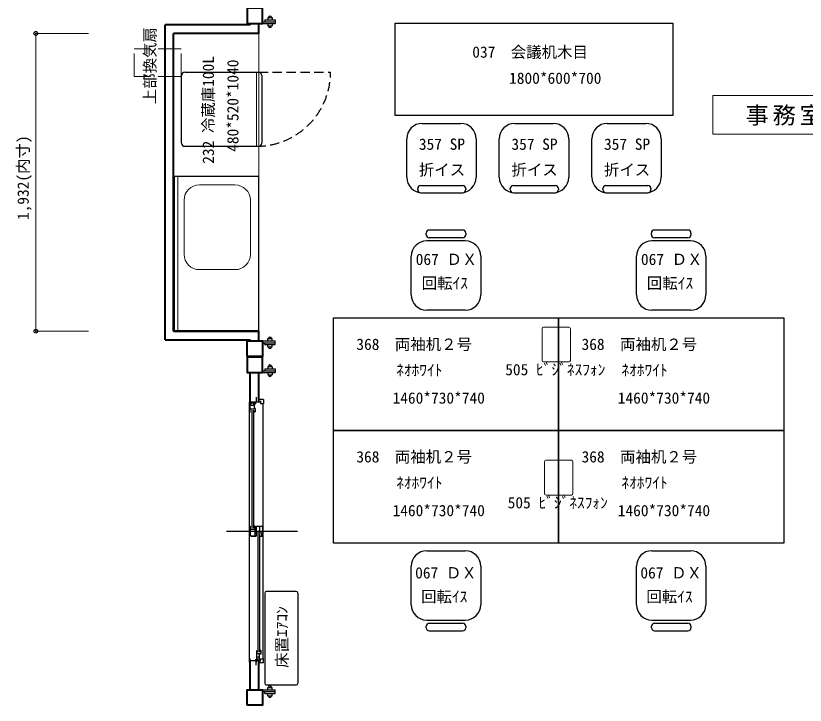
# Model space of a CAD drawing. Units: millimetres, scale not verified. Extents: x -9739 to 9926, y -7024 to 6958.
# Drawn here: x 476 to 5594, y -3265 to 1207 of the extents above; entities that cross this region are included whole.
import ezdxf
from ezdxf.enums import TextEntityAlignment as Align

# ---------------------------------------------------------------- set-up
doc = ezdxf.new("R2010")
doc.units = ezdxf.units.MM
doc.header["$LTSCALE"] = 50
doc.header["$PDMODE"] = 32
doc.header["$PDSIZE"] = 25
doc.linetypes.add('DASHED1', pattern=[1.8, 1.2, -0.6])
doc.linetypes.add('DASHED3', pattern=[4, 3, -1])
for name, color, linetype, lineweight in [('0-1', 7, 'Continuous', 25), ('0-3', 7, 'Continuous', 25), ('0-4', 7, 'Continuous', 25), ('0-A', 7, 'Continuous', 18)]:
    doc.layers.add(name, color=color, linetype=linetype, lineweight=lineweight)
doc.styles.add('ＭＳ ゴシック', font='')
doc.styles.get('ＭＳ ゴシック').set_extended_font_data('MS Gothic')

msp = doc.modelspace()

# ---------------------------------------------------------------- linework, layer by layer
at = {"layer": '0-1'}
for p, q in [((2091.47, 1179.7), (2156.47, 1179.7)), ((2091.47, 1179.7), (2091.47, 1167.7)), ((2109.97, 1194.7), (2137.97, 1194.7)), ((2109.97, 1194.7), (2109.97, 1179.7)), ((2137.97, 1194.7), (2137.97, 1179.7)), ((2156.47, 1179.7), (2156.47, 1155.7)), ((2076.47, 1167.7), (2156.47, 1167.7)), ((2076.47, 1155.7), (2156.47, 1155.7)), ((2109.97, 1155.7), (2109.97, 1140.7)), ((2109.97, 1140.7), (2137.97, 1140.7)), ((2137.97, 1155.7), (2137.97, 1140.7)), ((1501.73, 165.02), (1501.73, -834.98)), ((2051.73, 165.02), (1501.73, 165.02)), ((2076.47, -902.3), (2156.47, -902.3)), ((2076.47, -914.3), (2156.47, -914.3)), ((2091.47, -926.3), (2091.47, -914.3)), ((2109.97, -887.3), (2137.97, -887.3)), ((2109.97, -902.3), (2109.97, -887.3)), ((2137.97, -902.3), (2137.97, -887.3)), ((2156.47, -926.3), (2156.47, -902.3)), ((2091.47, -926.3), (2156.47, -926.3)), ((2109.97, -941.3), (2109.97, -926.3)), ((2109.97, -941.3), (2137.97, -941.3)), ((2137.97, -941.3), (2137.97, -926.3)), ((2109.97, -1068.3), (2137.97, -1068.3)), ((2109.97, -1068.3), (2109.97, -1083.3)), ((2137.97, -1068.3), (2137.97, -1083.3)), ((2076.47, -1095.3), (2156.47, -1095.3)), ((2076.47, -1107.3), (2156.47, -1107.3)), ((2091.47, -1083.3), (2156.47, -1083.3)), ((2091.47, -1083.3), (2091.47, -1095.3)), ((2109.97, -1107.3), (2109.97, -1122.3)), ((2109.97, -1122.3), (2137.97, -1122.3)), ((2137.97, -1107.3), (2137.97, -1122.3)), ((2156.47, -1083.3), (2156.47, -1107.3)), ((2034.72, -1266.3), (2034.72, -1297.3)), ((1988.72, -1300.8), (1992.22, -1297.3)), ((1988.72, -1300.8), (1988.72, -2971.8)), ((1995.97, -1297.3), (1995.97, -1307.3)), ((1995.97, -1307.3), (1997.47, -1307.3)), ((2000.47, -1307.36), (1996.47, -1318.29)), ((1996.47, -1363.3), (1996.47, -1318.29)), ((1996.47, -1320), (2021.97, -1320)), ((2000.47, -1307.36), (2000.47, -1300.3)), ((2000.47, -1300.3), (2003.47, -1300.3)), ((2000.47, -1307.3), (2003.47, -1307.3)), ((2003.47, -1300.3), (2003.47, -1302.3)), ((2003.47, -1305.3), (2003.47, -1307.3)), ((2007.97, -1305.28), (2007.97, -1297.3)), ((2008.47, -1310.3), (2007.97, -1305.31)), ((2017.77, -1303.3), (2017.77, -1320)), ((2017.77, -1303.3), (2021.97, -1303.3)), ((2021.97, -1303.3), (2021.97, -1341.75)), ((2021.97, -1318.3), (2021.97, -1340.8)), ((2025.47, -1297.3), (2025.47, -1309.8)), ((2025.47, -1309.8), (2029.47, -1309.8)), ((2029.47, -1297.3), (2029.47, -1309.8)), ((2034.72, -1291.3), (2037.72, -1291.3)), ((2081.47, -1283.3), (2051.47, -1283.3)), ((2061.72, -1291.3), (2061.72, -1308.3)), ((2061.72, -1308.3), (2076.72, -1308.3)), ((2076.72, -1308.3), (2076.72, -2964.3)), ((2076.72, -1308.3), (2081.47, -1308.3)), ((2081.47, -1283.3), (2081.47, -1308.3)), ((1996.47, -1341.75), (2021.97, -1341.75)), ((1996.47, -1363.3), (1998.47, -1363.3)), ((2005.47, -1351.3), (2005.47, -2115.8)), ((2017.47, -1351.3), (2017.47, -2115.8)), ((2026.97, -1340.8), (2021.97, -1340.8)), ((2025.87, -1363.3), (2024.47, -1363.3)), ((2024.77, -1363.3), (2027.97, -1363.3)), ((1842.05, -2136.3), (2302.06, -2136.3)), ((1996.47, -2103.8), (1996.47, -2168.8)), ((1996.47, -2103.8), (1998.47, -2103.8)), ((2027.97, -2125.6), (1996.47, -2125.6)), ((2025.87, -2103.8), (2024.47, -2103.8)), ((2024.77, -2103.8), (2027.97, -2103.8)), ((2027.97, -2168.8), (2027.97, -2103.8)), ((2035.47, -2103.8), (2076.97, -2103.8)), ((2035.47, -2168.8), (2035.47, -2103.8)), ((2035.47, -2147.8), (2070.67, -2147.8)), ((2055.22, -2103.8), (2055.22, -2147.8)), ((2070.67, -2168.8), (2070.67, -2147.8)), ((2076.97, -2168.8), (2076.97, -2103.8)), ((2033.47, -2168.8), (1996.47, -2168.8)), ((2001.77, -2168.8), (2032.97, -2168.8)), ((2029.87, -2160.8), (2029.87, -2152.5)), ((2035.47, -2152.5), (2029.87, -2152.5)), ((2033.47, -2155.8), (2033.47, -2168.8)), ((2035.47, -2168.8), (2037.47, -2168.8)), ((2044.47, -2156.8), (2044.47, -2921.3)), ((2056.47, -2156.8), (2056.47, -2921.3)), ((2063.47, -2168.8), (2076.97, -2168.8)), ((2035.47, -2909.3), (2035.47, -2972.3)), ((2037.47, -2909.3), (2035.47, -2909.3)), ((2064.87, -2909.3), (2063.47, -2909.3)), ((2063.77, -2909.3), (2066.97, -2909.3)), ((2066.97, -2931.8), (2066.97, -2909.3)), ((2031.57, -2975.3), (2031.57, -2967.3)), ((2035.47, -2930.85), (2056.97, -2930.85)), ((2035.47, -2952.05), (2056.97, -2952.05)), ((2035.47, -2965.3), (2038.47, -2965.3)), ((2038.47, -2967.3), (2038.47, -2965.3)), ((2042.97, -2967.3), (2043.47, -2962.3)), ((2042.97, -2967.3), (2042.97, -2975.3)), ((2052.77, -2969.3), (2052.77, -2952.05)), ((2056.97, -2969.3), (2056.97, -2930.85)), ((2056.97, -2931.8), (2066.97, -2931.8)), ((2061.72, -2981.3), (2061.72, -2964.3)), ((2061.72, -2964.3), (2076.72, -2964.3)), ((2076.72, -2964.3), (2081.47, -2964.3)), ((2081.47, -2989.3), (2081.47, -2964.3)), ((1988.72, -2971.8), (1992.22, -2975.3)), ((1991.72, -2986.6), (1991.72, -2975.3)), ((1991.72, -2975.3), (2061.72, -2975.3)), ((2034.72, -3006.3), (2034.72, -2975.3)), ((2034.72, -2981.3), (2037.72, -2981.3)), ((2035.47, -2972.3), (2038.47, -2972.3)), ((2038.47, -2972.3), (2038.47, -2970.3)), ((2081.47, -2989.3), (2051.47, -2989.3)), ((2052.77, -2969.3), (2056.97, -2969.3)), ((2076.47, -3165.3), (2156.47, -3165.3)), ((2109.97, -3150.3), (2137.97, -3150.3)), ((2109.97, -3165.3), (2109.97, -3150.3)), ((2137.97, -3165.3), (2137.97, -3150.3)), ((2156.47, -3189.3), (2156.47, -3165.3)), ((2076.47, -3177.3), (2156.47, -3177.3)), ((2091.47, -3189.3), (2091.47, -3177.3)), ((2091.47, -3189.3), (2156.47, -3189.3)), ((2109.97, -3204.3), (2109.97, -3189.3)), ((2109.97, -3204.3), (2137.97, -3204.3)), ((2137.97, -3204.3), (2137.97, -3189.3))]:
    msp.add_line(p, q, dxfattribs=at)
at = {"layer": '0-1', "color": 2, "lineweight": 40}
for p, q in [((1443.47, -894.3), (1443.47, 1147.7)), ((1996.47, 1147.7), (1443.47, 1147.7)), ((1996.47, 1147.7), (1996.47, 1155.7)), ((2051.47, 1092.7), (2051.47, 1155.7)), ((1498.47, -839.3), (1498.47, 1092.7)), ((2051.47, 1092.7), (1498.47, 1092.7)), ((1498.47, -839.3), (2051.47, -839.3)), ((2051.47, -902.3), (2051.47, -839.3)), ((1443.47, -894.3), (1996.47, -894.3)), ((1996.47, -902.3), (1996.47, -894.3)), ((1996.47, -1297.3), (1996.47, -1107.3)), ((2051.47, -1297.3), (2051.47, -1107.3)), ((1996.47, -3165.3), (1996.47, -2975.3)), ((2051.47, -3165.3), (2051.47, -2975.3))]:
    msp.add_line(p, q, dxfattribs=at)
at = {"layer": '0-1', "color": 4, "lineweight": 18}
for p, q in [((605.7, 1092.7), (946.47, 1092.7)), ((605.7, -839.3), (605.7, 1092.7)), ((2051.47, -839.3), (2051.47, 1092.7)), ((1526.73, 165.02), (1526.73, -834.98)), ((1896.73, 110.02), (1666.73, 110.02)), ((1566.73, -339.98), (1566.73, 10.02)), ((1996.73, 10.02), (1996.73, -339.98)), ((1896.73, -439.98), (1666.73, -439.98)), ((605.7, -839.3), (946.47, -839.3))]:
    msp.add_line(p, q, dxfattribs=at)
at = {"layer": '0-1', "color": 4, "linetype": 'DASHED3', "lineweight": 18}
for p, q in [((1243.47, 812.7), (1243.47, 992.7)), ((1548.47, 812.7), (1243.47, 812.7))]:
    msp.add_line(p, q, dxfattribs=at)
at = {"layer": '0-1', "color": 2, "lineweight": 40}
for points in [[(1976.47, 1255.7), (1976.47, 1155.7), (2076.47, 1155.7), (2076.47, 1255.7)], [(1976.47, -1002.3), (1976.47, -902.3), (2076.47, -902.3), (2076.47, -1002.3)], [(1976.47, -1007.3), (1976.47, -1107.3), (2076.47, -1107.3), (2076.47, -1007.3)], [(1976.47, -3265.3), (1976.47, -3165.3), (2076.47, -3165.3), (2076.47, -3265.3)]]:
    msp.add_lwpolyline(points, close=True, dxfattribs=at)
at = {"layer": '0-1', "color": 4, "linetype": 'DASHED3', "lineweight": 18}
msp.add_lwpolyline([(1548.47, 812.7), (1548.47, 992.7), (1243.47, 992.7)], dxfattribs=at)
at = {"layer": '0-1'}
for points in [[(1501.73, -834.98), (2051.73, -834.98), (2051.73, 165.02)], [(1991.72, -1286), (1991.72, -1297.3), (2061.72, -1297.3)], [(2022.47, -1340.8), (2027.97, -1340.8), (2027.97, -1363.3)], [(1995.97, -2975.3), (1995.97, -2965.3), (1997.47, -2965.3)]]:
    msp.add_lwpolyline(points, dxfattribs=at)
for centre, radius, start, end in [((2123.97, 1194.7), 10, 0, 180), ((2123.97, 1140.7), 10, 180, 0), ((2123.97, -887.3), 10, 0, 180), ((2123.97, -941.3), 10, 179.99998, 359.99998), ((2123.97, -1068.3), 10, 0, 180), ((2123.97, -1122.3), 10, 180, 0), ((2008.27, -1305.28), 0.3, 180, 185.71059), ((2123.97, -3150.3), 10, 0, 180), ((2123.97, -3204.3), 10, 179.99998, 359.99998)]:
    msp.add_arc(centre, radius, start, end, dxfattribs=at)
at = {"layer": '0-1', "color": 4, "lineweight": 18}
for centre, start, end in [((1666.73, 10.02), 90, 180), ((1896.73, 10.02), 0, 90), ((1666.73, -339.98), 180, 270), ((1896.73, -339.98), 270, 0)]:
    msp.add_arc(centre, 100, start, end, dxfattribs=at)
at = {"layer": '0-1', "color": 4}
for p in [(605.7, 1092.7), (605.7, -839.3)]:
    msp.add_point(p, dxfattribs=at)
at = {"layer": '0-3'}
for p, q in [((2089.7, -2537.77), (2089.7, -3122.77)), ((2294.7, -2527.77), (2099.7, -2527.77)), ((2304.7, -2537.77), (2304.7, -3122.77)), ((2099.7, -3132.77), (2294.7, -3132.77))]:
    msp.add_line(p, q, dxfattribs=at)
for centre, start, end in [((2099.7, -2537.77), 90, 180), ((2294.7, -2537.77), 0, 90), ((2099.7, -3122.77), 180, 270), ((2294.7, -3122.77), 270, 0)]:
    msp.add_arc(centre, 10, start, end, dxfattribs=at)
at = {"layer": '0-4'}
for p, q in [((1551.3, 380.42), (1551.3, 820.42)), ((1571.3, 840.42), (2051.3, 840.42)), ((2071.3, 820.42), (2071.3, 380.42)), ((3110.61, 508.9), (3360.61, 508.9)), ((3710.61, 508.9), (3960.61, 508.9)), ((4310.61, 508.9), (4560.61, 508.9)), ((1571.3, 360.42), (2051.3, 360.42)), ((3010.61, 158.9), (3010.61, 408.9)), ((3460.61, 408.9), (3460.61, 158.9)), ((3610.6, 158.9), (3610.6, 408.9)), ((4060.61, 408.9), (4060.61, 158.9)), ((4210.6, 158.9), (4210.6, 408.9)), ((4660.6, 408.9), (4660.6, 158.9)), ((3101.58, 105.47), (3373.85, 105.47)), ((3701.58, 105.47), (3973.85, 105.47)), ((4301.58, 105.47), (4573.85, 105.47)), ((3081.58, 78.9), (3081.58, 85.47)), ((3101.58, 58.9), (3373.85, 58.9)), ((3393.85, 85.47), (3393.85, 78.9)), ((3681.58, 78.9), (3681.58, 85.47)), ((3701.58, 58.9), (3973.85, 58.9)), ((3993.85, 85.47), (3993.85, 78.9)), ((4281.58, 78.9), (4281.58, 85.47)), ((4301.58, 58.9), (4573.85, 58.9)), ((4593.85, 85.47), (4593.85, 78.9)), ((3136.6, -213.12), (3136.6, -203.12)), ((3372.73, -183.12), (3156.6, -183.12)), ((3392.73, -203.12), (3392.73, -213.12)), ((4596.6, -213.12), (4596.6, -203.12)), ((4832.73, -183.12), (4616.6, -183.12)), ((4852.73, -203.12), (4852.73, -213.12)), ((3389.73, -253.12), (3139.73, -253.12)), ((3372.73, -233.12), (3156.6, -233.12)), ((4849.73, -253.12), (4599.73, -253.12)), ((4832.73, -233.12), (4616.6, -233.12)), ((3039.73, -603.12), (3039.73, -353.12)), ((3489.73, -353.12), (3489.73, -603.12)), ((4499.73, -603.12), (4499.73, -353.12)), ((4949.73, -353.12), (4949.73, -603.12)), ((3389.73, -703.12), (3139.73, -703.12)), ((4849.73, -703.12), (4599.73, -703.12)), ((3139.73, -2263.12), (3389.73, -2263.12)), ((4599.73, -2263.12), (4849.73, -2263.12)), ((3039.73, -2613.12), (3039.73, -2363.12)), ((3489.73, -2363.12), (3489.73, -2613.12)), ((4499.73, -2613.12), (4499.73, -2363.12)), ((4949.73, -2363.12), (4949.73, -2613.12)), ((3136.73, -2763.12), (3136.73, -2753.12)), ((3139.73, -2713.12), (3389.73, -2713.12)), ((3156.73, -2733.12), (3372.86, -2733.12)), ((3392.86, -2753.12), (3392.86, -2763.12)), ((4596.73, -2763.12), (4596.73, -2753.12)), ((4599.73, -2713.12), (4849.73, -2713.12)), ((4616.73, -2733.12), (4832.86, -2733.12)), ((4852.86, -2753.12), (4852.86, -2763.12)), ((3156.73, -2783.12), (3372.86, -2783.12)), ((4616.73, -2783.12), (4832.86, -2783.12))]:
    msp.add_line(p, q, dxfattribs=at)
at = {"layer": '0-4', "color": 4, "lineweight": 18}
for p, q in [((2036.3, 840.42), (2036.3, 360.42)), ((4061.65, -812.81), (3897.65, -812.81)), ((3887.65, -1028.81), (3887.65, -822.81)), ((4071.65, -1028.81), (4071.65, -822.81)), ((3897.65, -1038.81), (4061.65, -1038.81)), ((3903.54, -1892.25), (3903.54, -1686.25)), ((4077.54, -1676.25), (3913.54, -1676.25)), ((4087.54, -1892.25), (4087.54, -1686.25)), ((3913.54, -1902.25), (4077.54, -1902.25))]:
    msp.add_line(p, q, dxfattribs=at)
at = {"layer": '0-4', "linetype": 'DASHED1'}
msp.add_line((2051.3, 840.42), (2516.3, 840.42), dxfattribs=at)
at = {"layer": '0-4'}
for points in [[(2935.61, 558.9), (2935.61, 1158.9), (4735.6, 1158.9), (4735.6, 558.9)], [(2534.73, -1483.12), (2534.73, -753.12), (3994.73, -753.12), (3994.73, -1483.12)], [(3994.73, -1483.12), (3994.73, -753.12), (5454.73, -753.12), (5454.73, -1483.12)], [(2534.73, -2213.12), (2534.73, -1483.12), (3994.73, -1483.12), (3994.73, -2213.12)], [(3994.73, -2213.12), (3994.73, -1483.12), (5454.73, -1483.12), (5454.73, -2213.12)]]:
    msp.add_lwpolyline(points, close=True, dxfattribs=at)
for centre, radius, start, end in [((1571.3, 820.42), 20, 90, 180), ((2051.3, 820.42), 20, 0, 90), ((3110.61, 408.9), 100, 90, 180), ((3360.61, 408.9), 100, 0, 90), ((3710.61, 408.9), 100, 90, 180), ((3960.61, 408.9), 100, 0, 90), ((4310.61, 408.9), 100, 90, 180), ((4560.61, 408.9), 100, 0, 90), ((1571.3, 380.42), 20, 180, 270), ((2051.3, 380.42), 20, 270, 0), ((3110.61, 158.9), 100, 180, 270), ((3360.61, 158.9), 100, 270, 0), ((3710.61, 158.9), 100, 180, 270), ((3960.61, 158.9), 100, 270, 0), ((4310.61, 158.9), 100, 180, 270), ((4560.61, 158.9), 100, 270, 0), ((3101.58, 85.47), 20, 90, 180), ((3373.85, 85.47), 20, 0, 90), ((3701.58, 85.47), 20, 90, 180), ((3973.85, 85.47), 20, 0, 90), ((4301.58, 85.47), 20, 90, 180), ((4573.85, 85.47), 20, 0, 90), ((3101.58, 78.9), 20, 180, 270), ((3373.85, 78.9), 20, 270, 0), ((3701.58, 78.9), 20, 180, 270), ((3973.85, 78.9), 20, 270, 0), ((4301.58, 78.9), 20, 180, 270), ((4573.85, 78.9), 20, 270, 0), ((3156.6, -203.12), 20, 90, 180), ((3372.73, -203.12), 20, 0, 90), ((4616.6, -203.12), 20, 90, 180), ((4832.73, -203.12), 20, 0, 90), ((3139.73, -353.12), 100, 90, 180), ((3156.6, -213.12), 20, 180, 270), ((3372.73, -213.12), 20, 270, 0), ((3389.73, -353.12), 100, 0, 90), ((4599.73, -353.12), 100, 90, 180), ((4616.6, -213.12), 20, 180, 270), ((4832.73, -213.12), 20, 270, 0), ((4849.73, -353.12), 100, 0, 90), ((3139.73, -603.12), 100, 180, 270), ((3389.73, -603.12), 100, 270, 0), ((4599.73, -603.12), 100, 180, 270), ((4849.73, -603.12), 100, 270, 0), ((3139.73, -2363.12), 100, 90, 180), ((3389.73, -2363.12), 100, 0, 90), ((4599.73, -2363.12), 100, 90, 180), ((4849.73, -2363.12), 100, 0, 90), ((3139.73, -2613.12), 100, 180, 270), ((3389.73, -2613.12), 100, 270, 0), ((4599.73, -2613.12), 100, 180, 270), ((4849.73, -2613.12), 100, 270, 0), ((3156.73, -2753.12), 20, 90, 180), ((3156.73, -2763.12), 20, 180, 270), ((3372.86, -2753.12), 20, 0, 90), ((3372.86, -2763.12), 20, 270, 0), ((4616.73, -2753.12), 20, 90, 180), ((4616.73, -2763.12), 20, 180, 270), ((4832.86, -2753.12), 20, 0, 90), ((4832.86, -2763.12), 20, 270, 0)]:
    msp.add_arc(centre, radius, start, end, dxfattribs=at)
at = {"layer": '0-4', "linetype": 'DASHED1'}
msp.add_arc((2036.3, 840.42), 480, 270, 0, dxfattribs=at)
at = {"layer": '0-4', "color": 4, "lineweight": 18}
for centre, start, end in [((3897.65, -822.81), 90, 180), ((4061.65, -822.81), 0, 90), ((3897.65, -1028.81), 180, 270), ((4061.65, -1028.81), 270, 0), ((3913.54, -1686.25), 90, 180), ((4077.54, -1686.25), 0, 90), ((3913.54, -1892.25), 180, 270), ((4077.54, -1892.25), 270, 0)]:
    msp.add_arc(centre, 10, start, end, dxfattribs=at)
at = {"layer": '0-A', "color": 4}
msp.add_lwpolyline([(4994.2, 439.89), (5944.2, 439.89), (5944.2, 689.89), (4994.2, 689.89)], close=True, dxfattribs=at)

# ---------------------------------------------------------------- texts
at = {"layer": '0-1', "color": 4, "style": 'ＭＳ ゴシック'}
for s, p in [('上部換気扇', (1403.78, 633.21)), ('1,932(内寸)', (582.05, -118.13))]:
    msp.add_text(s, height=73.31, rotation=90, dxfattribs=at).set_placement(p, align=Align.BOTTOM_LEFT)
at = {"layer": '0-3', "color": 4, "style": 'ＭＳ ゴシック'}
msp.add_text('床置ｴｱｺﾝ', height=73.31, rotation=90, dxfattribs=at).set_placement((2260.35, -3023.38), align=Align.BOTTOM_LEFT)
at = {"layer": '0-4', "color": 4, "style": 'ＭＳ ゴシック'}
for s, p in [('037\u3000会議机木目', (3435.36, 912.78)), ('1800*600*700', (3673.97, 743.45)), ('357 SP', (3089.09, 315.27)), ('357 SP', (3689.09, 315.27)), ('357 SP', (4289.09, 315.27)), ('折イス', (3089.09, 149.33)), ('折イス', (3689.09, 149.33)), ('折イス', (4289.09, 149.33)), ('067 ＤＸ', (3068.63, -431.7)), ('067 ＤＸ', (4528.63, -431.7)), ('回転ｲｽ', (3107.24, -586.13)), ('回転ｲｽ', (4567.24, -586.13)), ('368\u3000両袖机２号', (2683.67, -982.54)), ('368\u3000両袖机２号', (4143.67, -982.54)), ('ﾈｵﾎﾜｲﾄ', (2941.92, -1150.14)), ('505 ﾋﾞｼﾞﾈｽﾌｫﾝ', (3648.83, -1146.95)), ('ﾈｵﾎﾜｲﾄ', (4401.92, -1150.14)), ('1460*730*740', (2918.52, -1331.17)), ('1460*730*740', (4378.52, -1331.17)), ('368\u3000両袖机２号', (2683.67, -1712.54)), ('368\u3000両袖机２号', (4143.67, -1712.54)), ('ﾈｵﾎﾜｲﾄ', (2941.92, -1880.14)), ('ﾈｵﾎﾜｲﾄ', (4401.92, -1880.14)), ('505 ﾋﾞｼﾞﾈｽﾌｫﾝ', (3664.72, -2010.4)), ('1460*730*740', (2918.52, -2061.17)), ('1460*730*740', (4378.52, -2061.17)), ('067 ＤＸ', (3065.04, -2465.11)), ('067 ＤＸ', (4525.04, -2465.11)), ('回転ｲｽ', (3103.65, -2619.54)), ('回転ｲｽ', (4563.65, -2619.54))]:
    msp.add_text(s, height=73.31, dxfattribs=at).set_placement(p, align=Align.BOTTOM_LEFT)
for s, p in [('232 冷蔵庫100L', (1782.47, 246.74)), ('480*520*1040', (1941.65, 324.39))]:
    msp.add_text(s, height=73.31, rotation=90, dxfattribs=at).set_placement(p, align=Align.BOTTOM_LEFT)
at = {"layer": '0-A', "insert": (5207.24, 494.12), "char_height": 110, "attachment_point": 7, "style": 'ＭＳ ゴシック'}
msp.add_mtext('\\T1.17;事務室', dxfattribs=at)

doc.saveas('drawing.dxf')
